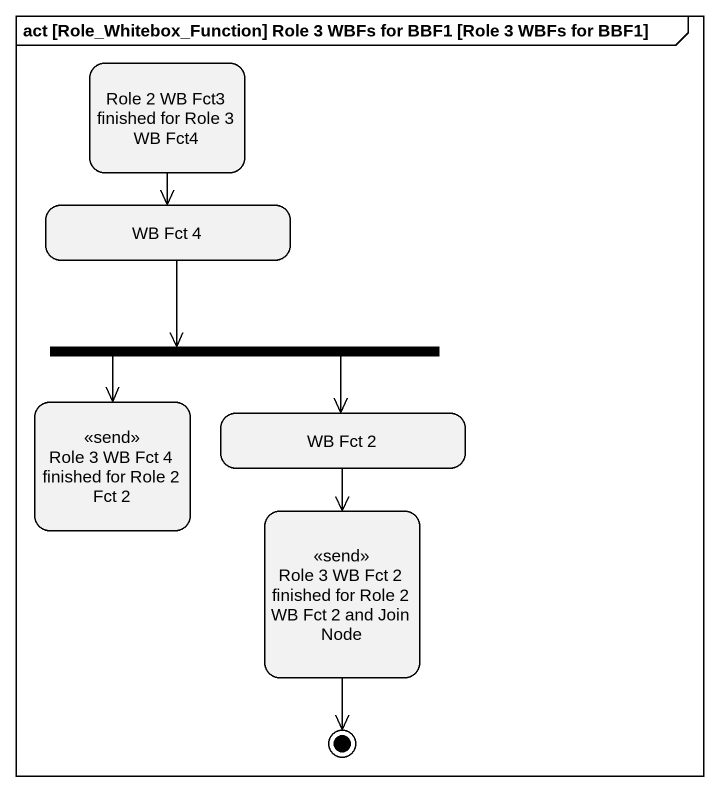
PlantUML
@startuml
mainframe act [Role_Whitebox_Function] Role 3 WBFs for BBF1 [Role 3 WBFs for BBF1]
hide empty description
state "Role 2 WB Fct3 finished for Role 3 WB Fct4" as Role_2_WB_Fct3_finished_for
state "WB Fct 4" as WB_Fct_4
state fork1 <<fork>>
state "Role 3 WB Fct 4 finished for Role 2 Fct 2" as Role_3_WB_Fct_4_finished <<send>>
state "WB Fct 2" as WB_Fct_2
state "Role 3 WB Fct 2 finished for Role 2 WB Fct 2 and Join Node" as Role_3_WB_Fct_2_finished <<send>>
Role_2_WB_Fct3_finished_for --> WB_Fct_4
WB_Fct_4 --> fork1
fork1 --> Role_3_WB_Fct_4_finished
fork1 --> WB_Fct_2
WB_Fct_2 --> Role_3_WB_Fct_2_finished
Role_3_WB_Fct_2_finished --> [*]
@enduml
